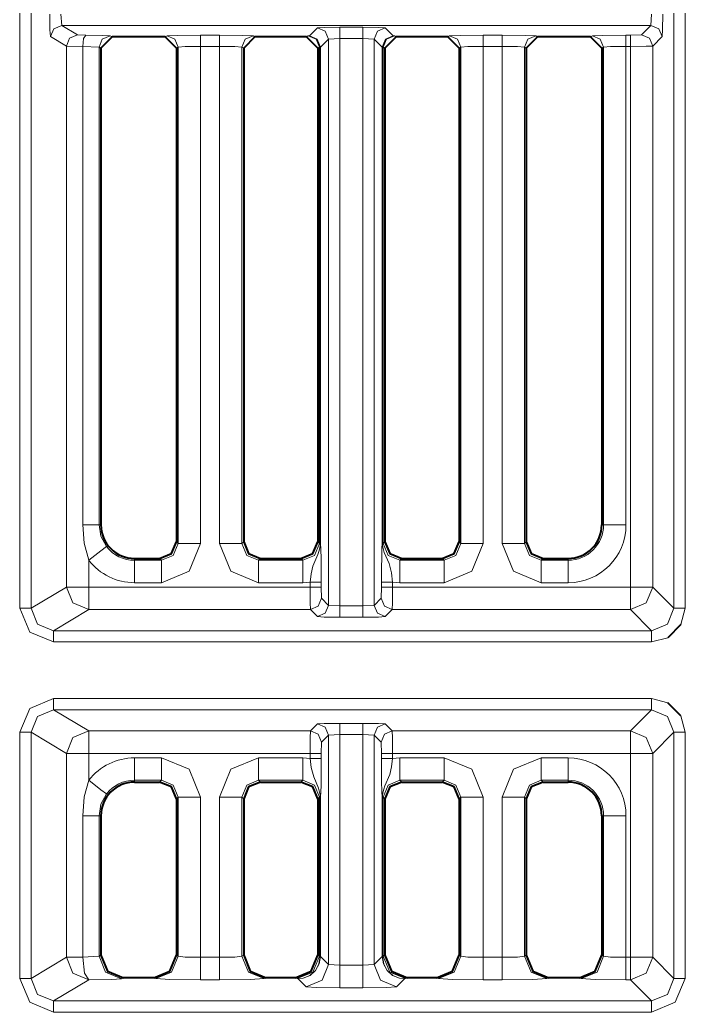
# Model space of a CAD drawing. Header units: millimetres. Extents: x 0 to 2941, y -405 to 1422.
# Drawn here: x 419.59 to 449.25, y 1128.45 to 1172.68 of the extents above; entities that cross this region are included whole.
import ezdxf

# ---------------------------------------------------------------- set-up
doc = ezdxf.new("R2010")
doc.units = ezdxf.units.MM
doc.layers.add('FINE', color=9, linetype='Continuous')
doc.layers.add('OUTLINE', color=7, linetype='Continuous')

msp = doc.modelspace()

# ---------------------------------------------------------------- linework, layer by layer
at = {"layer": 'FINE', "lineweight": 9}
for p, q in [((419.589, 1146.452), (419.589, 1201.179)), ((420.089, 1201.179), (420.089, 1146.452)), ((448.754, 1146.453), (448.754, 1201.178)), ((449.253, 1201.033), (449.253, 1146.453)), ((421.42, 1172.928), (421.462, 1172.427)), ((447.73, 1172.427), (447.756, 1172.928)), ((447.73, 1172.427), (421.462, 1172.427)), ((421.462, 1172.427), (422.163, 1172.008)), ((447.31, 1172.008), (447.73, 1172.427)), ((422.163, 1172.008), (422.527, 1171.995)), ((423.618, 1171.96), (423.704, 1171.917)), ((426.07, 1171.917), (426.152, 1171.958)), ((427.65, 1171.995), (428.49, 1171.995)), ((429.988, 1171.958), (430.07, 1171.917)), ((432.37, 1171.917), (432.452, 1171.958)), ((432.452, 1171.958), (432.5, 1171.966)), ((432.5, 1171.966), (432.857, 1172.323)), ((433.857, 1172.348), (434.883, 1172.348)), ((435.882, 1172.323), (436.239, 1171.966)), ((436.239, 1171.966), (436.288, 1171.958)), ((436.288, 1171.958), (436.37, 1171.917)), ((438.67, 1171.917), (438.752, 1171.958)), ((440.25, 1171.995), (441.09, 1171.995)), ((442.588, 1171.958), (442.67, 1171.917)), ((446.615, 1171.995), (446.81, 1171.995)), ((446.81, 1171.995), (447.31, 1172.008)), ((421.664, 1171.508), (420.963, 1171.928)), ((422.391, 1171.496), (421.664, 1171.508)), ((421.664, 1147.397), (421.664, 1171.508)), ((433.857, 1171.849), (433.357, 1171.823)), ((433.857, 1171.849), (433.857, 1146.556)), ((435.382, 1171.823), (434.883, 1171.849)), ((448.23, 1171.928), (447.81, 1171.508)), ((447.81, 1171.508), (447.81, 1147.397)), ((423.119, 1171.46), (422.391, 1171.496)), ((422.391, 1150.172), (422.391, 1171.496)), ((423.119, 1171.46), (423.119, 1150.172)), ((423.204, 1171.417), (423.119, 1171.46)), ((426.651, 1171.458), (426.57, 1171.417)), ((426.651, 1149.34), (426.651, 1171.458)), ((429.57, 1171.417), (429.488, 1171.458)), ((429.488, 1171.458), (429.488, 1149.34)), ((432.983, 1171.466), (432.951, 1171.458)), ((433, 1171.466), (433, 1149.34)), ((435.74, 1149.34), (435.74, 1171.466)), ((435.756, 1171.466), (435.756, 1149.34)), ((435.788, 1171.458), (435.756, 1171.466)), ((439.251, 1171.458), (439.17, 1171.417)), ((439.251, 1149.34), (439.251, 1171.458)), ((446.615, 1171.495), (446.615, 1150.172)), ((446.81, 1171.495), (446.615, 1171.495)), ((446.81, 1147.397), (446.81, 1171.495)), ((423.119, 1150.172), (423.204, 1150.172)), ((445.535, 1150.172), (445.616, 1150.172)), ((426.57, 1149.421), (426.651, 1149.34)), ((429.488, 1149.34), (429.57, 1149.421)), ((432.87, 1149.421), (432.951, 1149.34)), ((439.17, 1149.421), (439.251, 1149.34)), ((442.088, 1149.34), (442.17, 1149.421)), ((424.704, 1148.673), (424.704, 1148.591)), ((424.704, 1148.591), (425.902, 1148.591)), ((425.902, 1148.591), (425.821, 1148.673)), ((436.619, 1148.673), (436.537, 1148.591)), ((436.537, 1148.591), (438.502, 1148.591)), ((438.502, 1148.591), (438.421, 1148.673)), ((442.919, 1148.673), (442.837, 1148.591)), ((442.837, 1148.591), (444.035, 1148.591)), ((444.035, 1148.591), (444.035, 1148.673)), ((432.529, 1147.397), (432.529, 1147.623)), ((433.029, 1147.623), (433.029, 1147.397)), ((435.71, 1147.397), (435.71, 1147.623)), ((436.537, 1147.592), (436.21, 1147.623)), ((420.089, 1146.452), (421.664, 1147.397)), ((425.902, 1147.592), (424.704, 1147.592)), ((433.029, 1147.397), (433.042, 1146.897)), ((435.698, 1146.897), (435.71, 1147.397)), ((438.502, 1147.592), (436.537, 1147.592)), ((444.035, 1147.592), (442.837, 1147.592)), ((447.81, 1147.397), (448.754, 1146.453)), ((433.042, 1146.897), (433.357, 1146.582)), ((422.663, 1146.397), (421.089, 1145.453)), ((432.542, 1146.397), (422.663, 1146.397)), ((432.857, 1146.082), (432.542, 1146.397)), ((433.357, 1146.582), (433.857, 1146.556)), ((433.857, 1146.556), (434.883, 1146.556)), ((434.883, 1146.556), (435.382, 1146.582)), ((436.197, 1146.397), (435.882, 1146.082)), ((446.81, 1146.397), (436.197, 1146.397)), ((447.754, 1145.453), (446.81, 1146.397)), ((449.253, 1146.453), (449.066, 1145.726)), ((434.883, 1146.056), (433.857, 1146.056)), ((421.089, 1145.453), (447.754, 1145.453)), ((448.481, 1145.141), (447.754, 1144.954)), ((447.754, 1144.954), (421.089, 1144.954)), ((446.81, 1140.984), (447.754, 1141.927)), ((449.066, 1141.655), (449.253, 1140.928)), ((433.857, 1141.324), (434.883, 1141.324)), ((435.882, 1141.299), (436.197, 1140.984)), ((436.197, 1140.984), (446.81, 1140.984)), ((420.089, 1140.928), (420.089, 1129.952)), ((433.857, 1140.825), (433.357, 1140.799)), ((433.857, 1140.825), (433.857, 1130.543)), ((434.883, 1140.825), (433.857, 1140.825)), ((434.883, 1130.543), (434.883, 1140.825)), ((435.382, 1140.799), (434.883, 1140.825)), ((435.382, 1140.799), (435.382, 1130.581)), ((435.698, 1140.484), (435.382, 1140.799)), ((448.754, 1140.928), (447.81, 1139.984)), ((448.754, 1129.953), (448.754, 1140.928)), ((449.253, 1140.928), (449.253, 1129.953)), ((433.042, 1140.484), (433.029, 1139.984)), ((435.71, 1139.984), (435.698, 1140.484)), ((422.663, 1139.984), (422.663, 1138.786)), ((432.529, 1139.984), (422.663, 1139.984)), ((424.704, 1139.788), (425.902, 1139.788)), ((430.237, 1139.788), (432.202, 1139.788)), ((432.202, 1139.788), (432.529, 1139.758)), ((432.529, 1139.758), (432.529, 1139.984)), ((433.029, 1139.984), (433.029, 1139.758)), ((435.71, 1139.758), (435.71, 1139.984)), ((446.81, 1139.984), (436.21, 1139.984)), ((436.21, 1139.984), (436.21, 1139.758)), ((436.21, 1139.758), (436.537, 1139.788)), ((436.537, 1139.788), (438.502, 1139.788)), ((442.837, 1139.788), (444.035, 1139.788)), ((446.81, 1130.897), (446.81, 1139.984)), ((447.81, 1139.984), (447.81, 1130.897)), ((425.821, 1138.708), (425.902, 1138.79)), ((430.237, 1138.79), (430.319, 1138.708)), ((432.202, 1138.79), (430.237, 1138.79)), ((432.121, 1138.708), (432.202, 1138.79)), ((438.502, 1138.79), (436.537, 1138.79)), ((436.537, 1138.79), (436.619, 1138.708)), ((438.421, 1138.708), (438.502, 1138.79)), ((429.57, 1137.96), (429.488, 1138.041)), ((432.951, 1138.041), (432.87, 1137.96)), ((432.951, 1130.946), (432.951, 1138.041)), ((432.983, 1130.939), (432.983, 1138.041)), ((435.74, 1130.939), (435.74, 1138.041)), ((435.756, 1138.041), (435.756, 1130.939)), ((435.87, 1137.96), (435.788, 1138.041)), ((435.788, 1138.041), (435.788, 1130.946)), ((439.251, 1138.041), (439.17, 1137.96)), ((439.251, 1130.946), (439.251, 1138.041)), ((441.09, 1130.897), (441.09, 1138.041)), ((442.088, 1138.041), (442.088, 1130.946)), ((442.17, 1137.96), (442.088, 1138.041)), ((422.391, 1130.897), (422.391, 1137.208)), ((423.204, 1137.208), (423.119, 1137.208)), ((446.615, 1137.208), (446.615, 1130.897)), ((422.391, 1130.897), (423.119, 1130.944)), ((432.87, 1130.987), (432.951, 1130.946)), ((432.951, 1130.946), (432.983, 1130.935)), ((432.983, 1130.935), (432.983, 1130.939)), ((433, 1130.939), (433, 1130.932)), ((435.382, 1130.581), (435.74, 1130.939)), ((435.756, 1130.935), (435.788, 1130.946)), ((435.756, 1130.939), (435.756, 1130.935)), ((435.788, 1130.946), (435.87, 1130.987)), ((439.17, 1130.987), (439.251, 1130.946)), ((442.088, 1130.946), (442.17, 1130.987)), ((446.615, 1130.897), (446.81, 1130.897)), ((447.81, 1130.897), (448.754, 1129.953)), ((433.357, 1130.581), (433.857, 1130.543)), ((433.857, 1130.543), (434.883, 1130.543)), ((434.883, 1130.543), (435.382, 1130.581)), ((424.204, 1129.988), (424.117, 1129.944)), ((425.652, 1129.947), (425.57, 1129.988)), ((430.57, 1129.988), (430.487, 1129.947)), ((431.952, 1129.947), (431.87, 1129.988)), ((432.001, 1129.937), (431.952, 1129.947)), ((432.357, 1129.582), (432.001, 1129.937)), ((436.738, 1129.937), (436.382, 1129.582)), ((436.787, 1129.947), (436.738, 1129.937)), ((436.87, 1129.988), (436.787, 1129.947)), ((438.252, 1129.947), (438.17, 1129.988)), ((444.617, 1129.947), (444.535, 1129.988)), ((434.883, 1129.543), (433.857, 1129.543)), ((447.754, 1128.453), (421.089, 1128.453))]:
    msp.add_line(p, q, dxfattribs=at)
for points in [[(420.963, 1171.928), (420.933, 1172.23), (420.92, 1172.928)], [(448.255, 1172.928), (448.248, 1172.23), (448.23, 1171.928)], [(421.462, 1172.427), (421.109, 1172.281), (420.963, 1171.928)], [(447.73, 1172.427), (448.083, 1172.281), (448.23, 1171.928)], [(422.163, 1172.008), (421.81, 1171.861), (421.664, 1171.508)], [(422.527, 1171.995), (422.432, 1171.845), (422.391, 1171.496)], [(422.527, 1171.995), (423.292, 1171.982), (423.618, 1171.96)], [(423.618, 1171.96), (423.265, 1171.813), (423.119, 1171.46)], [(426.152, 1171.958), (426.617, 1171.984), (427.65, 1171.995)], [(426.651, 1171.458), (426.505, 1171.811), (426.152, 1171.958)], [(427.65, 1171.495), (427.65, 1171.844), (427.65, 1171.995)], [(428.49, 1171.495), (428.49, 1171.844), (428.49, 1171.995)], [(428.49, 1171.995), (429.522, 1171.984), (429.988, 1171.958)], [(429.488, 1171.458), (429.635, 1171.811), (429.988, 1171.958)], [(432.951, 1171.458), (432.804, 1171.811), (432.452, 1171.958)], [(433, 1171.466), (432.853, 1171.819), (432.5, 1171.966)], [(432.983, 1171.466), (432.84, 1171.818), (432.5, 1171.966)], [(432.857, 1172.323), (433.159, 1172.341), (433.857, 1172.348)], [(433.357, 1171.823), (433.21, 1172.177), (432.857, 1172.323)], [(433.857, 1171.849), (433.857, 1172.198), (433.857, 1172.348)], [(434.883, 1171.849), (434.883, 1172.198), (434.883, 1172.348)], [(434.883, 1172.348), (435.58, 1172.341), (435.882, 1172.323)], [(435.382, 1171.823), (435.529, 1172.177), (435.882, 1172.323)], [(435.74, 1171.466), (435.886, 1171.819), (436.239, 1171.966)], [(435.756, 1171.466), (435.899, 1171.818), (436.239, 1171.966)], [(435.788, 1171.458), (435.935, 1171.811), (436.288, 1171.958)], [(438.752, 1171.958), (439.217, 1171.984), (440.25, 1171.995)], [(439.251, 1171.458), (439.104, 1171.811), (438.752, 1171.958)], [(440.25, 1171.495), (440.25, 1171.844), (440.25, 1171.995)], [(441.09, 1171.495), (441.09, 1171.844), (441.09, 1171.995)], [(441.09, 1171.995), (442.122, 1171.984), (442.588, 1171.958)], [(442.088, 1171.458), (442.235, 1171.811), (442.588, 1171.958)], [(445.035, 1171.917), (445.117, 1171.958), (445.582, 1171.984), (446.615, 1171.995)], [(445.117, 1171.958), (445.469, 1171.811), (445.616, 1171.458)], [(446.615, 1171.995), (446.615, 1171.844), (446.615, 1171.495)], [(446.81, 1171.995), (446.81, 1171.844), (446.81, 1171.495)], [(447.31, 1172.008), (447.663, 1171.861), (447.81, 1171.508)], [(433.357, 1146.582), (433.357, 1171.823), (433, 1171.466)], [(434.883, 1146.556), (434.883, 1171.849), (433.857, 1171.849)], [(435.74, 1171.466), (435.382, 1171.823), (435.382, 1146.582), (435.698, 1146.897)], [(447.81, 1171.508), (447.508, 1171.499), (446.81, 1171.495)], [(427.65, 1171.495), (426.961, 1171.484), (426.651, 1171.458)], [(428.49, 1149.34), (428.49, 1171.495), (427.65, 1171.495), (427.65, 1149.34)], [(429.488, 1171.458), (429.178, 1171.484), (428.49, 1171.495)], [(432.951, 1149.34), (432.951, 1171.458), (432.87, 1171.417)], [(432.951, 1149.34), (432.962, 1149.34), (432.983, 1149.34), (432.983, 1171.466)], [(433, 1171.466), (432.995, 1171.466), (432.983, 1171.466)], [(435.756, 1171.466), (435.744, 1171.466), (435.74, 1171.466)], [(435.87, 1171.417), (435.788, 1171.458), (435.788, 1149.34), (435.87, 1149.421)], [(440.25, 1171.495), (440.25, 1149.34), (439.738, 1148.104), (438.502, 1147.592)], [(440.25, 1171.495), (439.561, 1171.484), (439.251, 1171.458)], [(441.09, 1149.34), (441.09, 1171.495), (440.25, 1171.495)], [(442.088, 1171.458), (441.778, 1171.484), (441.09, 1171.495)], [(442.17, 1171.417), (442.088, 1171.458), (442.088, 1149.34)], [(445.616, 1150.172), (445.616, 1171.458), (445.535, 1171.417)], [(446.615, 1171.495), (445.926, 1171.484), (445.616, 1171.458)], [(423.119, 1150.172), (422.901, 1150.172), (422.391, 1150.172)], [(422.663, 1148.595), (422.459, 1149.352), (422.391, 1150.172)], [(423.119, 1150.172), (423.202, 1149.669), (423.453, 1149.205)], [(446.615, 1150.172), (445.926, 1150.172), (445.616, 1150.172)], [(423.453, 1149.205), (423.207, 1149.015), (422.663, 1148.595)], [(425.902, 1148.591), (426.433, 1148.809), (426.651, 1149.34)], [(427.65, 1149.34), (427.138, 1148.104), (425.902, 1147.592)], [(426.651, 1149.34), (426.961, 1149.34), (427.65, 1149.34)], [(428.49, 1149.34), (429.178, 1149.34), (429.488, 1149.34)], [(430.237, 1147.592), (429.001, 1148.104), (428.49, 1149.34)], [(429.488, 1149.34), (429.706, 1148.809), (430.237, 1148.591)], [(432.202, 1148.591), (432.733, 1148.809), (432.951, 1149.34)], [(432.529, 1147.623), (432.572, 1147.987), (432.65, 1148.33), (432.875, 1148.848), (432.926, 1148.985), (432.955, 1149.091), (432.978, 1149.237), (432.983, 1149.307), (432.983, 1149.34)], [(432.983, 1149.34), (432.995, 1149.34), (433, 1149.34)], [(433, 1149.34), (433, 1149.328), (433, 1149.3), (433.001, 1149.241), (433.003, 1149.192), (433.006, 1149.118), (433.02, 1148.624), (433.026, 1148.153), (433.029, 1147.623)], [(435.71, 1147.623), (435.713, 1148.215), (435.723, 1148.763), (435.736, 1149.171), (435.739, 1149.279), (435.739, 1149.313), (435.74, 1149.34)], [(435.756, 1149.34), (435.744, 1149.34), (435.74, 1149.34)], [(435.756, 1149.34), (435.777, 1149.34), (435.788, 1149.34)], [(435.756, 1149.34), (435.758, 1149.27), (435.767, 1149.183), (435.827, 1148.943), (436.049, 1148.443), (436.16, 1148.03), (436.21, 1147.623)], [(435.788, 1149.34), (436.006, 1148.809), (436.537, 1148.591)], [(438.502, 1148.591), (439.033, 1148.809), (439.251, 1149.34)], [(439.251, 1149.34), (439.561, 1149.34), (440.25, 1149.34)], [(442.088, 1149.34), (441.778, 1149.34), (441.09, 1149.34)], [(442.837, 1147.592), (441.601, 1148.104), (441.09, 1149.34)], [(442.088, 1149.34), (442.306, 1148.809), (442.837, 1148.591)], [(422.663, 1148.595), (422.663, 1147.397), (432.529, 1147.397)], [(424.704, 1148.591), (424.704, 1148.281), (424.704, 1147.592)], [(425.902, 1148.591), (425.902, 1148.281), (425.902, 1147.592)], [(430.319, 1148.673), (430.237, 1148.591), (432.202, 1148.591), (432.121, 1148.673)], [(430.237, 1147.592), (430.237, 1148.281), (430.237, 1148.591)], [(432.202, 1147.592), (432.202, 1148.281), (432.202, 1148.591)], [(436.537, 1147.592), (436.537, 1148.281), (436.537, 1148.591)], [(438.502, 1147.592), (438.502, 1148.281), (438.502, 1148.591)], [(442.837, 1147.592), (442.837, 1148.281), (442.837, 1148.591)], [(444.035, 1147.592), (444.035, 1148.281), (444.035, 1148.591)], [(432.529, 1147.623), (432.202, 1147.592), (430.237, 1147.592)], [(432.529, 1147.623), (432.878, 1147.623), (433.029, 1147.623)], [(436.21, 1147.623), (435.861, 1147.623), (435.71, 1147.623)], [(436.21, 1147.623), (436.21, 1147.397), (446.81, 1147.397)], [(421.664, 1147.397), (421.971, 1147.397), (422.663, 1147.397)], [(422.663, 1146.397), (421.956, 1146.69), (421.664, 1147.397)], [(422.663, 1146.397), (422.663, 1146.699), (422.663, 1147.397)], [(432.529, 1147.397), (432.878, 1147.397), (433.029, 1147.397)], [(432.542, 1146.397), (432.533, 1146.699), (432.529, 1147.397)], [(436.21, 1147.397), (435.861, 1147.397), (435.71, 1147.397)], [(436.21, 1147.397), (436.206, 1146.699), (436.197, 1146.397)], [(447.81, 1147.397), (447.508, 1147.397), (446.81, 1147.397)], [(447.81, 1147.397), (447.517, 1146.69), (446.81, 1146.397)], [(446.81, 1146.397), (446.81, 1146.699), (446.81, 1147.397)], [(432.542, 1146.397), (432.895, 1146.544), (433.042, 1146.897)], [(436.197, 1146.397), (435.844, 1146.544), (435.698, 1146.897)], [(419.589, 1146.452), (419.935, 1146.452), (420.089, 1146.452)], [(421.089, 1144.954), (420.029, 1145.392), (419.589, 1146.452)], [(420.089, 1146.452), (420.382, 1145.746), (421.089, 1145.453)], [(432.857, 1146.082), (433.21, 1146.228), (433.357, 1146.582)], [(433.857, 1146.056), (433.857, 1146.207), (433.857, 1146.556)], [(434.883, 1146.056), (434.883, 1146.207), (434.883, 1146.556)], [(435.882, 1146.082), (435.529, 1146.228), (435.382, 1146.582)], [(447.754, 1145.453), (448.461, 1145.746), (448.754, 1146.453)], [(448.754, 1146.453), (448.905, 1146.453), (449.253, 1146.453)], [(433.857, 1146.056), (433.159, 1146.064), (432.857, 1146.082)], [(435.882, 1146.082), (435.58, 1146.064), (434.883, 1146.056)], [(421.089, 1144.954), (421.089, 1145.303), (421.089, 1145.453)], [(447.754, 1144.954), (447.754, 1145.303), (447.754, 1145.453)], [(419.589, 1129.952), (419.589, 1140.928), (420.029, 1141.988), (421.089, 1142.427), (447.754, 1142.427), (448.481, 1142.239)], [(421.089, 1142.427), (421.089, 1142.078), (421.089, 1141.927)], [(447.754, 1142.427), (447.754, 1142.078), (447.754, 1141.927)], [(421.089, 1141.927), (420.382, 1141.635), (420.089, 1140.928)], [(447.754, 1141.927), (421.089, 1141.927), (422.663, 1140.984)], [(448.754, 1140.928), (448.461, 1141.635), (447.754, 1141.927)], [(421.664, 1139.984), (421.956, 1140.691), (422.663, 1140.984)], [(422.663, 1140.984), (432.542, 1140.984), (432.857, 1141.299)], [(422.663, 1139.984), (422.663, 1140.682), (422.663, 1140.984)], [(432.529, 1139.984), (432.533, 1140.682), (432.542, 1140.984)], [(433.042, 1140.484), (432.895, 1140.837), (432.542, 1140.984)], [(432.857, 1141.299), (433.159, 1141.317), (433.857, 1141.324)], [(433.357, 1140.799), (433.21, 1141.152), (432.857, 1141.299)], [(433.857, 1141.324), (433.857, 1141.174), (433.857, 1140.825)], [(434.883, 1141.324), (434.883, 1141.174), (434.883, 1140.825)], [(434.883, 1141.324), (435.58, 1141.317), (435.882, 1141.299)], [(435.882, 1141.299), (435.529, 1141.152), (435.382, 1140.799)], [(436.197, 1140.984), (435.844, 1140.837), (435.698, 1140.484)], [(436.197, 1140.984), (436.206, 1140.682), (436.21, 1139.984)], [(446.81, 1140.984), (447.517, 1140.691), (447.81, 1139.984)], [(446.81, 1139.984), (446.81, 1140.682), (446.81, 1140.984)], [(419.589, 1140.928), (419.935, 1140.928), (420.089, 1140.928)], [(420.089, 1129.952), (421.664, 1130.897), (421.664, 1139.984), (420.089, 1140.928)], [(433.357, 1130.581), (433.357, 1140.799), (433.042, 1140.484)], [(448.754, 1140.928), (448.905, 1140.928), (449.253, 1140.928)], [(422.663, 1139.984), (421.971, 1139.984), (421.664, 1139.984)], [(424.704, 1139.788), (424.704, 1139.1), (424.704, 1138.79)], [(425.902, 1139.788), (425.902, 1139.1), (425.902, 1138.79)], [(425.902, 1139.788), (427.138, 1139.277), (427.65, 1138.041)], [(428.49, 1138.041), (429.001, 1139.277), (430.237, 1139.788)], [(430.237, 1138.79), (430.237, 1139.1), (430.237, 1139.788)], [(432.202, 1138.79), (432.202, 1139.1), (432.202, 1139.788)], [(433.029, 1139.984), (432.878, 1139.984), (432.529, 1139.984)], [(433.029, 1139.758), (432.878, 1139.758), (432.529, 1139.758)], [(432.983, 1138.041), (432.981, 1138.111), (432.972, 1138.198), (432.912, 1138.437), (432.69, 1138.937), (432.579, 1139.351), (432.529, 1139.758)], [(433.029, 1139.758), (433.026, 1139.166), (433.017, 1138.618), (433.004, 1138.21), (433, 1138.102), (433, 1138.068), (433, 1138.041)], [(436.21, 1139.984), (435.861, 1139.984), (435.71, 1139.984)], [(436.21, 1139.758), (435.861, 1139.758), (435.71, 1139.758)], [(435.74, 1138.041), (435.74, 1138.054), (435.739, 1138.081), (435.738, 1138.14), (435.736, 1138.189), (435.734, 1138.263), (435.72, 1138.757), (435.713, 1139.227), (435.71, 1139.758)], [(436.21, 1139.758), (436.167, 1139.394), (436.089, 1139.051), (435.865, 1138.533), (435.813, 1138.396), (435.784, 1138.289), (435.761, 1138.144), (435.757, 1138.074), (435.756, 1138.041)], [(436.537, 1138.79), (436.537, 1139.1), (436.537, 1139.788)], [(438.502, 1138.79), (438.502, 1139.1), (438.502, 1139.788)], [(438.502, 1139.788), (439.738, 1139.277), (440.25, 1138.041)], [(441.09, 1138.041), (441.601, 1139.277), (442.837, 1139.788)], [(442.837, 1138.79), (442.837, 1139.1), (442.837, 1139.788)], [(444.035, 1139.788), (444.035, 1139.1), (444.035, 1138.79)], [(446.81, 1139.984), (447.508, 1139.984), (447.81, 1139.984)], [(422.391, 1137.208), (422.462, 1138.044), (422.663, 1138.786)], [(422.663, 1138.786), (423.207, 1138.365), (423.453, 1138.176)], [(425.902, 1138.79), (424.704, 1138.79), (424.704, 1138.708)], [(426.651, 1138.041), (426.433, 1138.572), (425.902, 1138.79)], [(430.237, 1138.79), (429.706, 1138.572), (429.488, 1138.041)], [(432.951, 1138.041), (432.733, 1138.572), (432.202, 1138.79)], [(436.537, 1138.79), (436.006, 1138.572), (435.788, 1138.041)], [(439.251, 1138.041), (439.033, 1138.572), (438.502, 1138.79)], [(442.837, 1138.79), (442.306, 1138.572), (442.088, 1138.041)], [(444.035, 1138.708), (444.035, 1138.79), (442.837, 1138.79), (442.919, 1138.708)], [(423.453, 1138.176), (423.206, 1137.721), (423.119, 1137.208)], [(426.57, 1130.987), (426.651, 1130.946), (426.651, 1138.041), (426.57, 1137.96)], [(427.65, 1138.041), (426.961, 1138.041), (426.651, 1138.041)], [(427.65, 1138.041), (427.65, 1130.897), (428.49, 1130.897), (428.49, 1138.041)], [(428.49, 1138.041), (429.178, 1138.041), (429.488, 1138.041)], [(429.488, 1138.041), (429.488, 1130.946), (429.57, 1130.987)], [(432.951, 1138.041), (432.962, 1138.041), (432.983, 1138.041)], [(433, 1138.041), (432.995, 1138.041), (432.983, 1138.041)], [(433, 1138.041), (433, 1130.939), (433.357, 1130.581)], [(435.756, 1138.041), (435.744, 1138.041), (435.74, 1138.041)], [(435.756, 1138.041), (435.777, 1138.041), (435.788, 1138.041)], [(439.251, 1138.041), (439.561, 1138.041), (440.25, 1138.041)], [(440.25, 1138.041), (440.25, 1130.897), (441.09, 1130.897)], [(442.088, 1138.041), (441.778, 1138.041), (441.09, 1138.041)], [(422.391, 1137.208), (422.901, 1137.208), (423.119, 1137.208)], [(423.119, 1137.208), (423.119, 1130.944), (423.204, 1130.987)], [(445.535, 1130.987), (445.616, 1130.946), (445.616, 1137.208), (445.535, 1137.208)], [(446.615, 1137.208), (445.926, 1137.208), (445.616, 1137.208)], [(422.663, 1129.897), (421.956, 1130.19), (421.664, 1130.897)], [(421.664, 1130.897), (421.879, 1130.897), (422.391, 1130.897)], [(422.663, 1129.897), (422.473, 1130.198), (422.391, 1130.897)], [(424.117, 1129.944), (423.412, 1130.238), (423.119, 1130.944)], [(426.651, 1130.946), (426.358, 1130.24), (425.652, 1129.947)], [(426.651, 1130.946), (426.961, 1130.911), (427.65, 1130.897)], [(427.65, 1130.897), (427.65, 1130.199), (427.65, 1129.897)], [(428.49, 1130.897), (429.178, 1130.911), (429.488, 1130.946)], [(428.49, 1130.897), (428.49, 1130.199), (428.49, 1129.897)], [(429.488, 1130.946), (429.781, 1130.24), (430.487, 1129.947)], [(432.951, 1130.946), (432.658, 1130.24), (431.952, 1129.947)], [(432.983, 1130.935), (432.926, 1130.606), (432.767, 1130.314), (432.522, 1130.091), (432.217, 1129.963), (432.025, 1129.938), (432.001, 1129.937)], [(432.983, 1130.935), (432.995, 1130.934), (433, 1130.932), (432.942, 1130.603), (432.779, 1130.312), (432.53, 1130.09), (432.22, 1129.962), (432.025, 1129.938), (432.001, 1129.937)], [(432.983, 1130.939), (432.995, 1130.939), (433, 1130.939)], [(435.74, 1130.939), (435.74, 1130.932), (435.798, 1130.603), (435.96, 1130.312), (436.21, 1130.09), (436.52, 1129.962), (436.714, 1129.938), (436.738, 1129.937)], [(435.74, 1130.939), (435.744, 1130.939), (435.756, 1130.939)], [(435.756, 1130.935), (435.744, 1130.934), (435.74, 1130.932)], [(435.756, 1130.935), (435.813, 1130.606), (435.972, 1130.314), (436.217, 1130.091), (436.523, 1129.963), (436.714, 1129.938), (436.738, 1129.937)], [(435.788, 1130.946), (436.081, 1130.24), (436.787, 1129.947)], [(439.251, 1130.946), (438.958, 1130.24), (438.252, 1129.947)], [(439.251, 1130.946), (439.561, 1130.911), (440.25, 1130.897)], [(440.25, 1130.897), (440.25, 1130.199), (440.25, 1129.897)], [(441.09, 1130.897), (441.778, 1130.911), (442.088, 1130.946)], [(441.09, 1130.897), (441.09, 1130.199), (441.09, 1129.897)], [(442.088, 1130.946), (442.381, 1130.24), (443.087, 1129.947)], [(445.616, 1130.946), (445.323, 1130.24), (444.617, 1129.947)], [(445.616, 1130.946), (445.926, 1130.911), (446.615, 1130.897)], [(446.615, 1130.897), (446.615, 1130.199), (446.615, 1129.897)], [(446.81, 1130.897), (446.81, 1130.199), (446.81, 1129.897)], [(447.81, 1130.897), (447.517, 1130.19), (446.81, 1129.897)], [(446.81, 1130.897), (447.508, 1130.897), (447.81, 1130.897)], [(433.357, 1130.581), (433.064, 1129.875), (432.357, 1129.582)], [(433.857, 1130.543), (433.857, 1129.845), (433.857, 1129.543)], [(434.883, 1130.543), (434.883, 1129.845), (434.883, 1129.543)], [(435.382, 1130.581), (435.675, 1129.875), (436.382, 1129.582)], [(419.589, 1129.952), (419.935, 1129.952), (420.089, 1129.952)], [(421.089, 1128.453), (420.029, 1128.892), (419.589, 1129.952)], [(421.089, 1128.953), (420.382, 1129.246), (420.089, 1129.952)], [(424.117, 1129.944), (423.682, 1129.915), (422.663, 1129.897)], [(428.49, 1129.897), (427.65, 1129.897), (426.273, 1129.911), (425.652, 1129.947)], [(430.487, 1129.947), (429.866, 1129.911), (428.49, 1129.897)], [(440.25, 1129.897), (438.873, 1129.911), (438.252, 1129.947)], [(443.17, 1129.988), (443.087, 1129.947), (442.466, 1129.911), (441.09, 1129.897), (440.25, 1129.897)], [(446.615, 1129.897), (445.238, 1129.911), (444.617, 1129.947)], [(448.754, 1129.953), (448.461, 1129.246), (447.754, 1128.953)], [(449.253, 1129.953), (448.814, 1128.893), (447.754, 1128.453)], [(448.754, 1129.953), (448.905, 1129.953), (449.253, 1129.953)], [(422.663, 1129.897), (421.089, 1128.953), (447.754, 1128.953), (446.81, 1129.897), (446.615, 1129.897)], [(433.857, 1129.543), (432.81, 1129.554), (432.357, 1129.582)], [(436.382, 1129.582), (435.929, 1129.554), (434.883, 1129.543)], [(421.089, 1128.953), (421.089, 1128.802), (421.089, 1128.453)], [(447.754, 1128.453), (447.754, 1128.802), (447.754, 1128.953)]]:
    msp.add_lwpolyline(points, dxfattribs=at)
for points in [[(444.035, 1148.591, 0.414214), (445.616, 1150.172)], [(444.035, 1147.592, 0.414204), (446.615, 1150.172)], [(423.453, 1149.205, 0.232246), (424.704, 1148.591)], [(422.663, 1148.595, 0.23224), (424.704, 1147.592)], [(424.704, 1139.788, 0.232249), (422.663, 1138.786)], [(446.615, 1137.208, 0.414204), (444.035, 1139.788)], [(424.704, 1138.79, 0.232242), (423.453, 1138.175)], [(445.616, 1137.208, 0.414214), (444.035, 1138.79)]]:
    msp.add_lwpolyline(points, format="xyb", dxfattribs=at)
at = {"layer": 'OUTLINE', "lineweight": 40}
for p, q in [((423.704, 1171.917), (423.204, 1171.417)), ((426.07, 1171.917), (423.704, 1171.917)), ((426.57, 1171.417), (426.07, 1171.917)), ((430.07, 1171.917), (429.57, 1171.417)), ((432.37, 1171.917), (430.07, 1171.917)), ((432.87, 1171.417), (432.37, 1171.917)), ((436.37, 1171.917), (435.87, 1171.417)), ((438.67, 1171.917), (436.37, 1171.917)), ((439.17, 1171.417), (438.67, 1171.917)), ((442.67, 1171.917), (442.17, 1171.417)), ((445.035, 1171.917), (442.67, 1171.917)), ((445.535, 1171.417), (445.035, 1171.917)), ((423.204, 1171.417), (423.204, 1150.172)), ((426.57, 1171.417), (426.57, 1149.421)), ((429.57, 1171.417), (429.57, 1149.421)), ((432.87, 1171.417), (432.87, 1149.421)), ((435.87, 1171.417), (435.87, 1149.421)), ((439.17, 1171.417), (439.17, 1149.421)), ((442.17, 1171.417), (442.17, 1149.421)), ((445.535, 1171.417), (445.535, 1150.172)), ((424.704, 1148.673), (425.821, 1148.673)), ((436.619, 1148.673), (438.421, 1148.673)), ((442.919, 1148.673), (444.035, 1148.673)), ((449.066, 1145.726), (448.481, 1145.141)), ((449.066, 1141.655), (448.481, 1142.239)), ((424.704, 1138.708), (425.821, 1138.708)), ((430.319, 1138.708), (432.121, 1138.708)), ((436.619, 1138.708), (438.421, 1138.708)), ((442.919, 1138.708), (444.035, 1138.708)), ((426.57, 1137.96), (426.57, 1130.987)), ((429.57, 1137.96), (429.57, 1130.987)), ((432.87, 1137.96), (432.87, 1130.987)), ((435.87, 1137.96), (435.87, 1130.987)), ((439.17, 1137.96), (439.17, 1130.987)), ((423.204, 1137.208), (423.204, 1130.987)), ((445.535, 1137.208), (445.535, 1130.987)), ((425.57, 1129.988), (424.204, 1129.988)), ((431.87, 1129.988), (430.57, 1129.988)), ((438.17, 1129.988), (436.87, 1129.988)), ((444.535, 1129.988), (443.17, 1129.988))]:
    msp.add_line(p, q, dxfattribs=at)
for points in [[(423.204, 1150.172, 0.414197), (424.704, 1148.672)], [(444.035, 1148.672, 0.414205), (445.535, 1150.172)], [(424.704, 1138.708, 0.41423), (423.204, 1137.208)], [(445.535, 1137.208, 0.414222), (444.035, 1138.708)]]:
    msp.add_lwpolyline(points, format="xyb", dxfattribs=at)
for points in [[(425.821, 1148.673), (426.35, 1148.892), (426.57, 1149.421)], [(429.57, 1149.421), (429.789, 1148.892), (430.319, 1148.673)], [(430.319, 1148.673), (432.121, 1148.673), (432.65, 1148.892), (432.87, 1149.421)], [(435.87, 1149.421), (436.089, 1148.892), (436.619, 1148.673)], [(438.421, 1148.673), (438.95, 1148.892), (439.17, 1149.421)], [(442.17, 1149.421), (442.389, 1148.892), (442.919, 1148.673)], [(426.57, 1137.96), (426.35, 1138.489), (425.821, 1138.708)], [(430.319, 1138.708), (429.789, 1138.489), (429.57, 1137.96)], [(432.87, 1137.96), (432.65, 1138.489), (432.121, 1138.708)], [(436.619, 1138.708), (436.089, 1138.489), (435.87, 1137.96)], [(439.17, 1137.96), (438.95, 1138.489), (438.421, 1138.708)], [(442.919, 1138.708), (442.389, 1138.489), (442.17, 1137.96)], [(442.17, 1137.96), (442.17, 1130.987), (442.463, 1130.28), (443.17, 1129.988)], [(423.204, 1130.987), (423.497, 1130.28), (424.204, 1129.988)], [(425.57, 1129.988), (426.277, 1130.28), (426.57, 1130.987)], [(429.57, 1130.987), (429.862, 1130.28), (430.57, 1129.988)], [(431.87, 1129.988), (432.577, 1130.28), (432.87, 1130.987)], [(435.87, 1130.987), (436.162, 1130.28), (436.87, 1129.988)], [(438.17, 1129.988), (438.877, 1130.28), (439.17, 1130.987)], [(444.535, 1129.988), (445.242, 1130.28), (445.535, 1130.987)]]:
    msp.add_lwpolyline(points, dxfattribs=at)

doc.saveas('drawing.dxf')
